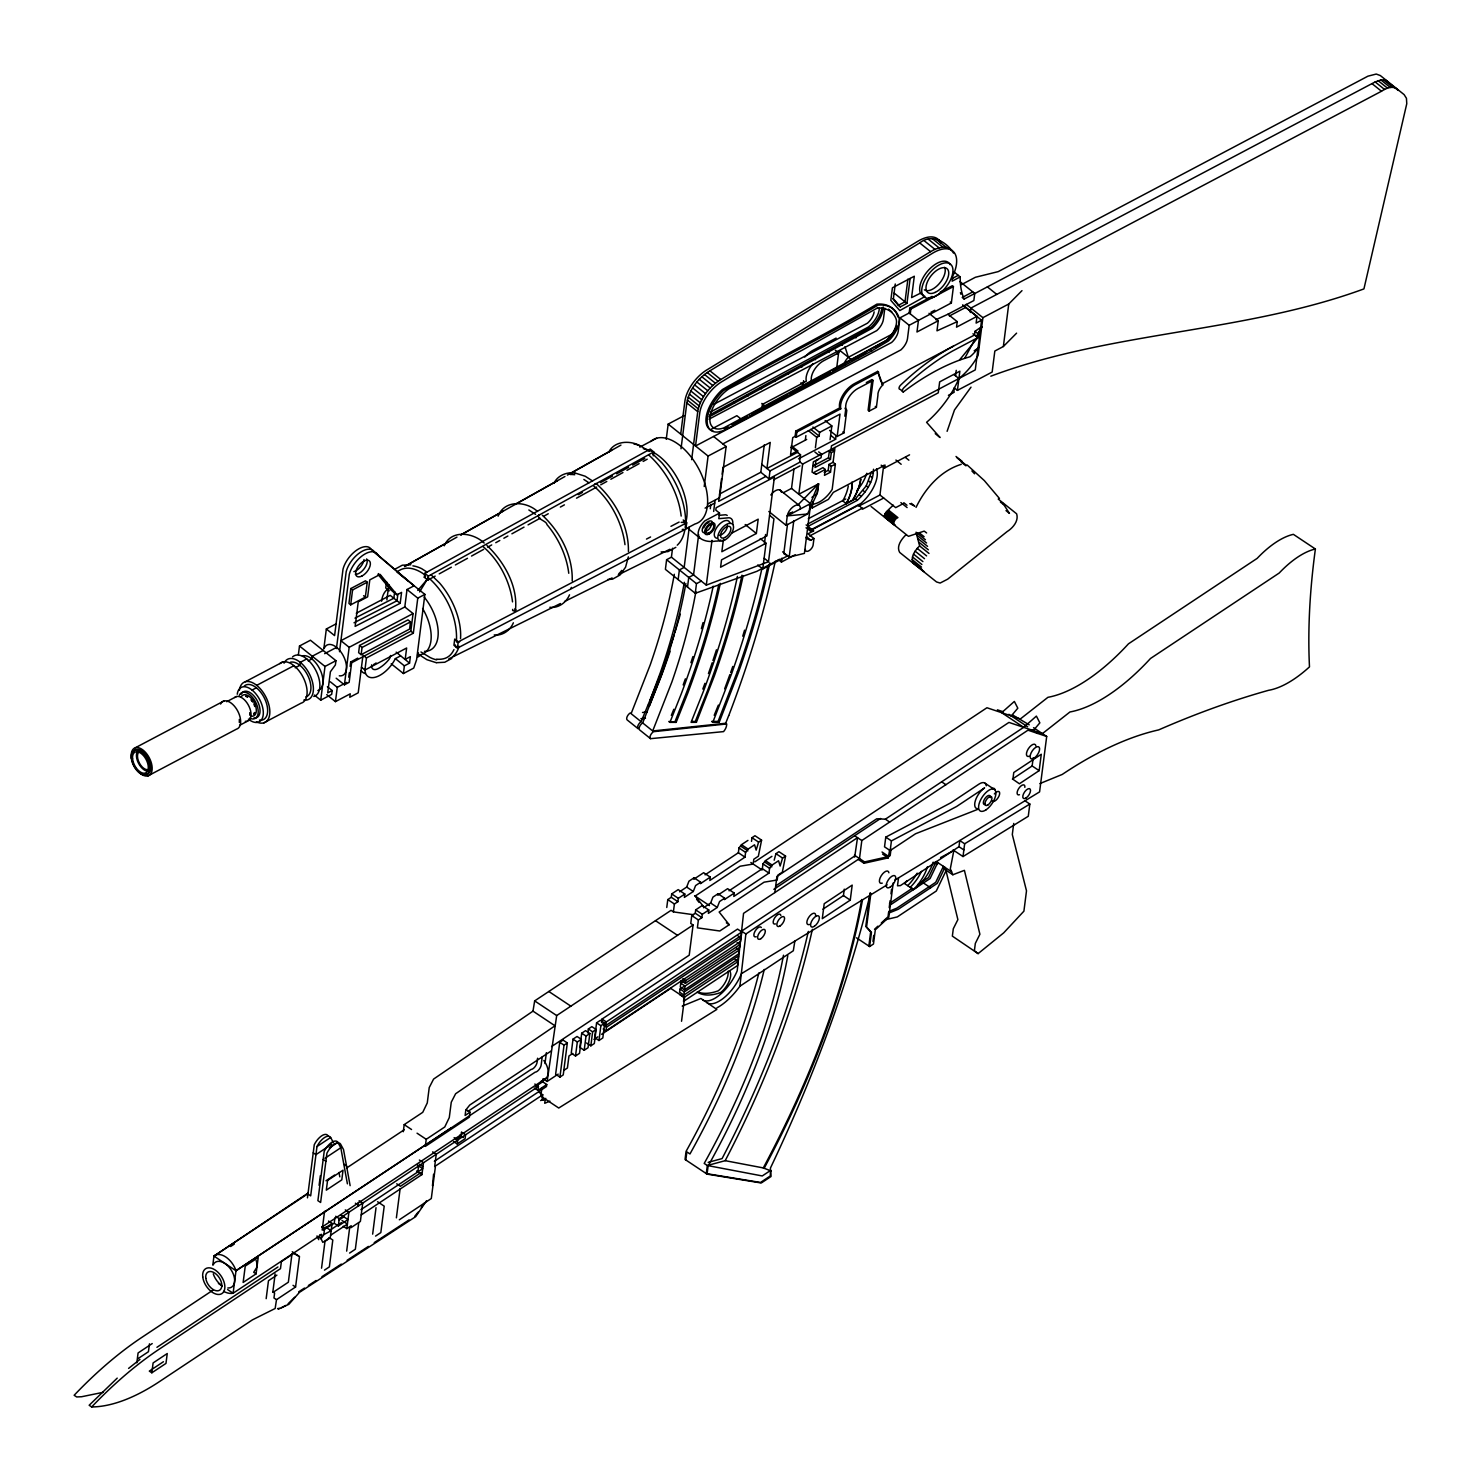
<?xml version="1.0" encoding="UTF-8"?>
<svg xmlns="http://www.w3.org/2000/svg" width="1481" height="1481" viewBox="0 0 1481 1481"><rect width="100%" height="100%" fill="white"/><g stroke="black" fill="none" stroke-linecap="round" stroke-linejoin="round"><path stroke-width="1.5" d="M512.741 609.376C511.741 610.801 514.481 611.357 515.388 610.69C518.313 586.698 504.206 561.669 486.897 545.471M572.203 580.959C572.999 556.153 560.281 531.846 542.361 515.295M628.425 551.469C628.87 525.588 615.133 500.504 596.177 483.546M807.978 526.384L857.277 500.356C865.941 492.358 873.623 481.473 873.494 469.236M870.384 893.358A885.064 403.535 -56.4 0 1 770.416 1168.083L771.064 1176.488L761.271 1182.986L707.066 1174.118L685.037 1159.456L686.073 1151.366A422.492 192.623 -56.4 0 0 758.883 972.924M649.215 455.426C666.191 470.921 678.65 493.673 681.186 516.073M894.709 880.214L1039.588 791.891L1046.697 736.464L1027.981 730.189L861.812 840.542L859.498 858.554L745.869 933.993L739.889 986.235A45.337 20.66 -56.4 0 1 716.878 1007.876M893.117 522.719L886.86 517.702C879.381 516.351 891.803 507.076 893.154 505.114M298.403 654.509L299.495 646.012L310.436 640.236L335.946 660.674L335.391 664.95L330.393 671.763L327.708 692.886L332.151 690.535L327.375 686.703M323.821 648.863L326.338 628.999L336.317 623.742M314.342 695.052L320.729 700.161L325.005 666.45L335.946 660.674M336.446 648.567L346.184 571.722A20.105 10.367 -51.3 0 1 360.05 552.543A20.105 10.367 -51.3 0 1 374.656 552.339L414.106 585.773L407.016 589.512L404.813 606.951L340.908 640.681L349.164 647.308L344.425 684.833L336.168 678.205M332.151 690.535L331.67 694.385L320.729 700.161M339.519 651.733L349.331 574.239A20.105 10.367 -51.3 0 1 363.215 555.079A20.105 10.367 -51.3 0 1 377.803 554.875M326.727 694.645L335.447 701.642L337.261 687.351L346.628 682.408M350.83 588.549L348.942 603.452L350.682 604.859L365.344 597.102L367.232 582.2L365.492 580.811L350.83 588.549L352.571 589.956L350.682 604.859M348.757 677.224L349.294 672.874M350.127 666.376L350.682 662.026L357.717 658.119M404.813 606.951L413.069 613.56L410.829 631.184L351.626 662.785L349.146 682.334L344.425 684.833M359.531 645.475L358.624 652.677L361.123 654.676L409.589 629.092L410.496 621.89L407.978 619.891L359.531 645.475L362.049 647.475L361.123 654.676M361.457 667.283L364.918 670.041L366.455 657.953L413.329 633.202L417.772 598.139L424.88 594.399L397.019 572.073C405.794 564.668 417.013 568.815 425.362 575.257M386.874 599.916L388.818 584.588M394.686 591.697L393.853 598.231L354.977 618.151M397.852 594.233L397.019 600.768L354.033 622.779M397.001 594.807L380.136 574.424L369.787 579.886L367.64 596.862L358.254 601.804L355.144 626.37L400.185 603.304L401.573 592.4L397.001 594.807L390.669 589.734L378.025 574.461M391.206 663.784L403.406 673.54L404.369 665.858L409.552 663.118L410.367 656.657L405.202 659.378L406.627 648.012L364.918 670.041M424.88 594.399L416.587 659.748L413.736 668.079L403.406 673.54M666.246 439.32L668.172 424.084L684.222 415.606M680.705 434.118L684.87 401.351A28.509 14.699 -51.3 0 1 707.955 369.25L917.739 241.347A33.822 17.439 -51.3 0 1 940.657 242.791M672.559 548.211L671.411 557.171L666.617 559.707L665.395 569.352L695.255 593.289L756.921 571.314L780.006 559.133M681.019 448.762L686.832 402.925C689.202 389.522 698.403 377.766 709.917 370.805L919.701 242.921C931.605 233.295 946.489 241.625 953.523 253.103M691.646 459.665L697.736 411.662C700.106 398.259 709.306 386.504 720.821 379.543L930.605 251.659C936.714 247.975 945.933 244.569 951.839 250.437M678.15 579.571L679.372 569.926L684.166 567.39L689.276 527.088M687.517 587.087L688.739 577.442L693.552 574.906L698.662 534.604M704.216 486.527L708.085 456.055L726.134 446.522L713.583 436.469M695.255 593.289L696.477 583.644L701.291 581.107M710.288 508.761L710.806 504.54M713.657 511.463L715.045 500.467M769.602 515.351L773.934 518.831L768.509 561.706L706.307 585.125L711.991 540.343M721.562 478.696L718.692 501.337L765.936 476.382M722.136 474.161L722.987 467.367L770.231 442.43L766.936 468.477L797.481 452.353L797.685 450.853L791.354 445.781M726.134 446.522L719.636 497.69L707.603 504.058M760.253 538.584L766.029 543.212L720.599 567.204L721.525 559.874L766.954 535.881L774.415 476.975L716.119 507.761L715.804 510.112L719.525 513.092L718.803 518.683L729.115 517.758A13.866 7.146 -51.3 0 1 732.706 524.422M723.413 539.454L721.858 551.71L756.365 533.475L758.179 519.183L731.781 533.123M761.752 409.626L762.419 404.369L806.293 381.191A17.939 9.256 -51.3 0 1 812.976 363.586M719.47 494.099L760.808 472.272L764.289 444.837M760.808 472.272L768.991 478.826L769.99 470.921L800.536 454.797L791.002 447.151M764.455 543.527L765.584 534.511M757.735 564.983L762.752 569L766.029 543.212M797.685 450.853L790.576 454.593L792.742 437.617L795.112 436.358L795.778 431.101L839.653 407.923A17.939 9.256 -51.3 0 1 854.463 383.616L877.678 371.379L882.806 384.893A10.108 5.221 -51.3 0 0 877.918 395.334L876.4 407.312L869.18 411.107L868.088 410.237L871.976 379.58L873.068 380.45L869.18 411.107M795.112 436.358L796.204 437.247L796.871 431.971L840.764 408.793A17.939 9.256 -51.3 0 1 855.574 384.505L878.77 372.249M803.017 385.171L803.591 380.654M778.34 559.577L781.431 562.058L781.931 558.115M768.843 511.5L786.096 525.329L787.281 515.869A8.849 4.554 -51.3 0 1 794.649 505.799A8.849 4.554 -51.3 0 1 800.351 508.983M783.393 492.71L791.52 488.415L793.964 469.033M787.503 524.311L783.782 553.635L787.651 555.856L762.752 569M800.536 454.797L799.592 462.331L768.991 478.826M964.112 306.197L981.57 320.229L975.276 369.898L831.47 445.837L830.86 450.594L834.84 448.502L833.081 462.294L835.377 464.127L832.174 489.433A20.604 10.626 -51.3 0 1 815.235 503.688L810.533 505.132L804.405 553.376L789.188 557.078L793.797 520.627M805.368 439.783L805.886 435.581M818.678 451.872L821.511 454.13L802.646 464.108L798.814 494.265L818.734 483.75L817.234 493.377L807.497 514.018L786.096 525.329M815.402 447.817L816.716 437.339L819.123 436.08L819.585 432.415L831.841 425.936L825.139 420.585M809.348 505.687L812.18 507.964L812.939 501.855M821.511 454.13L821.066 457.74L813.365 461.813L812.051 472.124L816.105 474.309L825.232 469.477L822.955 467.644L813.81 472.476L816.105 474.309M798.185 504.688L818.419 483.917L817.234 493.377L811.94 497.338M806.127 524.903L813.587 530.883L808.052 533.808L813.939 538.529L813.199 544.397A5.276 2.721 -51.3 0 1 809.237 550.599A5.276 2.721 -51.3 0 1 805.331 549.432M836.672 368.177L838.616 352.848L835.34 350.219M825.232 469.477L824.491 475.345L830.508 472.161L831.248 466.311L835.377 464.127M830.082 439.69L831.841 425.936M813.088 465.923L828.49 457.796L829.341 451.076L832.563 449.372L834.525 450.946L831.304 452.649L830.452 459.369L815.05 467.496L815.901 460.776L818.308 459.517M824.214 472.439L828.212 470.329L828.971 464.46L833.081 462.294M798.481 458.851L835.617 439.265L836.08 435.581M829.601 430.397L837.172 436.469L840.005 414.125L796.204 437.247M844.836 416.198L845.707 409.422A14.736 7.59 -51.3 0 1 845.003 408.164M837.172 436.469L843.929 432.896L846.799 410.293A14.736 7.59 -51.3 0 1 847.743 399.241A14.736 7.59 -51.3 0 1 858.036 388.392L873.068 380.45M883.694 498.023L862.534 509.186L858.924 504.947L858.758 506.169L879.936 495.006L883.694 465.33M884.823 308.196L883.417 319.304A12.015 6.183 -51.3 0 1 876.789 330.596L708.992 419.197M895.265 283.982L893.376 298.662L900.281 306.882L906.964 303.364L910.13 278.447M932.086 296.404L909.778 308.178L909.167 312.991L899.93 317.86L898.245 331.189A12.015 6.183 -51.3 0 1 891.618 342.463L695.533 446.003L699.698 413.236A28.509 14.699 -51.3 0 1 722.784 381.117L932.567 253.232A33.822 17.439 -51.3 0 1 952.801 276.04L952.153 281.168L960.206 276.91A111.334 57.389 -51.3 0 0 964.168 299.051L974.757 293.479L959.929 281.594M907.89 279.131L905.002 301.791L898.319 305.308L892.802 298.736M881.176 465.164L884.675 467.959L885.046 465.071L833.34 492.377L828.379 499.393L812.18 507.964M910.26 313.861L910.871 309.048L953.431 286.574L952.339 285.703L940.176 292.127M953.431 286.574L951.357 302.957L909.186 325.283L907.501 338.612A12.015 6.183 -51.3 0 1 900.874 349.905L722.858 443.893M928.994 313.306L938.251 320.748L936.973 330.837L957.226 321.655L947.97 314.231L935.807 319.729M957.226 321.655L956.541 327.153L976.979 316.36L962.631 304.864M955.541 375.841L956.245 370.343M954.227 387.818L957.411 390.392L959.855 371.213L939.657 381.876L938.251 392.872L820.344 455.13M970.351 312.491L970.907 308.067L1381.495 91.248C1386.142 88.027 1394.195 84.787 1398.323 90.434L1385.698 80.289L1380.903 79.937L1375.164 81.936L973.461 294.238M974.757 293.479L973.85 300.55L947.97 314.231M953.486 346.11L949.043 348.535A160.596 82.788 -51.3 0 0 900.633 385.116A3.11 1.611 -51.3 0 0 899.06 387.911A3.11 1.611 -51.3 0 0 900.096 389.318L903.373 391.928A184.736 95.228 -51.3 0 1 959.299 360.235L977.793 337.668L981.755 326.653L974.998 331.337L974.535 334.984L881.713 384.005L882.806 384.893M976.979 316.36L976.127 323.08L981.57 320.192M903.373 391.928A3.11 1.611 -51.3 0 1 902.336 390.521A3.11 1.611 -51.3 0 1 903.891 387.744A160.596 82.788 -51.3 0 1 952.32 351.145L977.793 337.668L980.533 328.412M1021.983 290.646L1008.746 304.012L982.903 317.675L978.108 355.403A39.987 20.604 -51.3 0 1 958.91 378.544A66.256 34.156 -51.3 0 1 926.588 422.307L940.046 437.524L935.251 433.674M957.411 390.392L992.159 372.046L994.825 351.034L1003.359 346.517L1008.746 304.012M136.826 1362.816L138.085 1352.949L152.228 1343.563M149.451 1343.841L148.433 1351.727L137.826 1358.78M151.84 1372.794L153.098 1362.946L167.242 1353.541L165.983 1363.409L151.84 1372.794L149.303 1371.11L163.447 1361.724M212.82 1265.089L213.967 1256.092L308.326 1192.908M542.194 1056.934L541.176 1064.969A5.461 2.481 -56.4 0 1 538.88 1069.726A5.461 2.481 -56.4 0 1 535.252 1072.114L235.997 1270.754L233.109 1293.228A22.326 13.459 56.4 0 1 223.575 1291.358M256.083 1273.864L258.194 1257.499L245.254 1266.088L243.143 1282.453L256.083 1273.864L253.714 1272.29L256.954 1267.107A14.866 8.96 56.4 0 0 256.194 1260.553M266.173 1298.67L268.468 1280.732L276.891 1275.122M275.151 1273.956L272.856 1291.895L274.596 1293.061L273.966 1297.967L276.503 1299.67L275.151 1308.501L252.381 1319.886L159.541 1381.551A211.302 96.339 -56.4 0 1 91.674 1406.95L89.156 1405.265L117.221 1378.126M291.979 1253.926L288.351 1282.213L273.096 1292.321M276.503 1299.67L295.571 1287.008L299.477 1256.554L293.701 1253.426L281.39 1261.59L280.483 1268.662L159.467 1349.006A270.782 123.46 -56.4 0 0 91.674 1406.95M307.456 1197.851L314.268 1144.72A11.996 5.461 -56.4 0 1 327.912 1135.668M386.541 581.755L385.745 587.994L389.262 590.845M333.577 1142.943L330.633 1137.482A11.996 5.461 -56.4 0 0 316.99 1146.535L310.677 1195.87L307.955 1194.056M319.1 1185.337L320.34 1175.673M319.859 1234.691A22.326 13.459 56.4 0 0 321.599 1234.488L321.044 1238.727L322.821 1242.392L330.3 1237.431L332.096 1223.436L328.504 1221.047M324.561 1211.31L322.173 1230.026L332.096 1223.436M318.73 1239.671L316.953 1236.006L321.044 1238.727L323.821 1234.58L324.617 1228.397L321.895 1226.583M321.544 1268.18L324.987 1241.356L329.874 1238.097M334.928 1217.771L334.243 1223.232L323.395 1229.933M334.743 1223.584L338.334 1225.972L339.26 1218.659L538.418 1086.425L534.826 1084.036M435.192 576.109L427.824 580.126L424.306 577.275L424.825 573.295L650.233 449.058L653.732 451.909L653.232 455.87M418.494 652.954L417.994 656.916L419.29 656.231M427.824 580.126L428.324 576.146L653.732 451.909M343.222 1226.249L346.813 1228.638L348.905 1212.254L345.314 1209.884M346.665 1251.13L349.757 1226.916M357.865 1206.274L358.383 1202.331M358.735 1222.825L355.347 1249.242L349.59 1253.074M372.657 1234.136L376.026 1207.7M458.221 641.884L454.723 639.052L453.926 645.272L457.425 648.123L458.221 641.884L686.703 522.812L683.204 519.961M403.295 1131.725L404.202 1124.634L422.751 1112.324L427.269 1102.938L429.231 1087.554L433.581 1079.094L532.993 1011.134L534.66 1000.897L671.06 910.334L673.392 911.889L693.571 914.721M396.39 1217.845L400.148 1188.54M417.864 1171.86L418.623 1165.954M532.993 1011.134L555.005 1025.796L455.611 1093.756L451.261 1102.216L449.28 1117.6L444.763 1126.985L426.232 1139.296L425.325 1146.387L469.384 1117.137L470.032 1112.194L466.348 1109.75M361.216 1214.92L421.955 1174.581L423.473 1162.752L419.382 1160.03M435.358 1166.972L431.304 1198.536L399.315 1219.789M453.612 1141.573L457.203 1143.961L457.703 1140.018L454.13 1137.63M461.48 1132.076L460.98 1136.02L456.259 1139.148M537.584 1058.23L537.085 1062.229A5.461 2.481 -56.4 0 1 534.789 1067.005A5.461 2.481 -56.4 0 1 531.161 1069.393L468.07 1111.287M534.326 1087.98L537.918 1090.368L538.418 1086.425M541.861 1087.906L540.824 1096.088L558.744 1108.029L716.841 1009.413L700.883 998.472L682.204 1006.117M544.989 1063.543L546.378 1052.695M539.14 1092.386L542.731 1094.774L542.027 1100.29L545.175 1099.735L544.712 1103.289L549.895 1101.123M541.361 1080.926L546.748 1084.518L546.489 1086.517L434.359 1161.289M535.585 1086.48L542.657 1081.796L543.046 1078.742L547.137 1081.463L556.689 1015.559L693.089 924.996L690.757 923.441L691.757 915.554L695.255 913.222L695.681 909.871L702.161 905.576L708.788 910L708.362 913.351L717.267 907.427L719.562 901.54L724.635 898.171L718.007 893.765L712.935 897.134L710.639 903.021L703.512 907.742M559.725 1042.291L555.634 1074.243L559.929 1077.094L563.243 1074.891L567.334 1042.939L563.058 1040.088L559.725 1042.291L564.02 1045.142L559.929 1077.094M573.017 1039.144L571.24 1053.158L575.517 1056.009L579.534 1053.324L581.33 1039.329L577.053 1036.478L573.017 1039.144L577.312 1041.995L575.517 1056.009M581.718 1033.201L579.904 1047.419L584.199 1050.27L588.031 1047.715L589.864 1033.516L585.569 1030.646L581.718 1033.201L586.013 1036.071L584.199 1050.27M587.827 1032.979L588.346 1028.98L591.845 1026.648L596.121 1029.499L594.325 1043.513L590.845 1045.827L586.55 1042.976M590.845 1045.827L592.622 1031.831L596.121 1029.499M596.584 1022.853L594.696 1037.644L598.972 1040.495L602.823 1037.94L604.711 1023.149L600.434 1020.298L596.584 1022.853L600.879 1025.704L598.972 1040.495M601.564 1022.63L602.027 1019.076L737.538 929.087L741.833 931.956L741.37 935.492L605.859 1025.481L603.008 1023.575M605.859 1025.481L606.321 1021.927L741.833 931.956M603.174 1029.017L606.025 1030.906L606.507 1027.166L740.981 937.88L738.112 935.973M686.703 522.812L685.907 529.032L457.425 648.123M666.765 907.483L667.783 899.596L671.282 897.282L671.708 893.913L678.187 889.618L684.814 894.043L684.37 897.393L693.293 891.469L695.589 885.582L700.661 882.213L694.034 877.807L688.961 881.176L686.666 887.063L679.538 891.803M673.392 911.889L674.41 904.002L677.909 901.688L678.335 898.338L684.814 894.043M694.034 877.807L693.849 879.214L703.642 872.716L710.269 877.122L709.843 880.473L744.999 857.147L745.609 852.371L748.109 849.094L754.57 844.799L756.162 850.113L758.605 842.115L761.586 840.134L754.958 835.728L751.978 837.709L751.515 841.356M683.759 986.568L680.02 989.049L679.612 992.214L683.907 995.065L738.112 959.077L738.519 955.911L684.315 991.9L683.907 995.065M684.5 980.718L680.76 983.199L680.297 986.938L684.574 989.789L738.778 953.801L739.26 950.062L736.409 948.155M684.574 989.789L685.055 986.05L739.26 950.062M681.112 980.459L685.407 983.31L685.759 980.552L739.963 944.563L737.112 942.657M738.056 961.576L684.037 997.453L683.519 1001.397L737.557 965.519L738.056 961.576L735.205 959.669M693.089 924.996L689.22 955.171L551.598 1046.549M681.538 1021.261L684.574 997.602L670.726 988.382L601.601 1034.293M700.661 882.213L700.476 883.639L710.269 877.122M708.788 910L702.309 914.295L701.883 917.646L698.384 919.96L697.384 927.846L719.785 930.994L729.226 924.718L719.155 912.018L764.085 882.176L777.173 880.01L777.784 875.178L782.338 872.161L785.559 856.092L778.932 851.686L775.951 853.667L774.174 860.202M718.007 893.765L717.822 895.172L727.615 888.674L734.243 893.08L733.817 896.431L768.972 873.105L769.583 868.329L772.082 865.052L778.543 860.757L780.135 866.052L782.579 858.073L785.559 856.092M685.814 1159.975L686.851 1151.885L689.961 1153.958A422.492 192.623 -56.4 0 0 764.27 969.426M724.635 898.171L724.45 899.578L734.243 893.08M705.067 874.845L738.371 852.741L738.982 847.965L741.481 844.688L747.942 840.393M707.066 1174.118L708.103 1166.028A422.492 192.623 -56.4 0 0 787.799 955.597M739.963 944.563L739.611 947.322L685.407 983.31M740.981 937.88L740.5 941.62L606.025 1030.906M761.586 840.134L758.365 856.222L753.81 859.239L753.2 864.052L740.111 866.218L695.163 896.061L703.993 907.168M729.041 890.803L762.345 868.681L762.956 863.923L765.455 860.646L771.916 856.333M774.859 892.562L776.914 876.474L1008.95 722.413L1042.402 733.613L1069.948 711.972A151.654 69.144 -56.4 0 0 1150.496 658.49L1279.195 573.036A73.087 33.322 -56.4 0 1 1315.387 549.007L1293.376 534.345A73.087 33.322 -56.4 0 0 1257.165 558.374L1128.466 643.828A151.654 69.144 -56.4 0 1 1047.937 697.31L1020.372 718.951L986.938 707.751L754.884 861.831M822.918 909.204L843.448 895.579L844.263 889.155M854.685 857.055L857.518 837.672L743.555 913.351L737.205 970.758A31.008 14.144 -56.4 0 1 702.994 1000.193M850.261 900.115L852.186 885.12L824.214 903.706L822.288 918.683L850.261 900.115L843.448 895.579M870.087 892.895L865.793 926.495L870.68 931.845L868.847 946.044M870.865 893.413L866.57 927.013L871.457 932.364L869.625 946.563L856.462 937.806M986.29 785.819A12.885 5.868 -56.4 0 0 978.922 784.152L950.95 802.739L885.768 837.135L884.527 846.836L890.174 850.594L915.536 833.766L977.997 809.255M872.957 941.472L873.734 935.381M858.351 859.498L864.034 863.275L888.248 857.869L889.6 850.205L890.988 849.279L890.192 855.592L888.785 856.518L864.571 861.923L854.426 855.185M890.174 850.594L891.432 840.893L956.596 806.497L984.587 787.911A12.885 5.868 -56.4 0 0 975.387 800.573A12.885 5.868 -56.4 0 0 977.978 808.793M888.619 912.185L888.026 916.758L881.269 923.033M889.211 907.612L890.081 900.744M890.97 893.876L891.543 889.303M893.21 882.954L888.804 917.276L875.308 929.809L873.475 944.008L869.625 946.563M898.504 877.9L897.505 885.805L900.411 885.601L958.985 846.706L959.781 840.542L964.649 843.781L963.02 856.555L953.079 849.946M1013.726 823.417L1012.301 834.543L1026.5 890.84L1023.908 911.167L1003.729 932.826L978.108 953.616L952.357 936.122L953.301 928.754L957.874 919.608L946.118 871.124M1012.393 779.08L1032.146 765.973L1033.201 757.772M1024.963 800.795L1029.832 804.053L1028.277 816.272L963.02 856.555M1039.162 770.638L1041.273 754.273L1013.763 772.527L1012.893 779.265L1019.409 783.764L1039.162 770.638L1032.146 765.973M924.366 571.87L913.425 563.428C909.834 557.319 915.295 550.154 919.608 545.915L916.054 532.253L925.421 539.769M794.853 941.101L793.316 950.765L739.889 986.235M947.1 431.323L954.486 409.959L971.018 387.152M432.471 1185.781L433.581 1174.229M808.089 523.867L855.407 498.875L866.255 485.861L871.531 471.791L873.383 473.272M498.116 516.166C504.373 499.56 526.329 501.096 537.492 511.426M628.351 556.856L625.556 567.186L620.372 574.554M513.37 622.798C510.297 630.277 502.559 636.034 494.247 634.923M569.519 594.825C566.353 602.508 558.393 608.432 549.858 607.284M724.672 688.832L729.874 674.596M737.371 671.634L718.1 721.414L711.713 721.432L712.805 722.302L719.192 722.284L738.445 672.504A749.33 386.282 -51.3 0 0 769.805 562.799M649.881 700.735L660.267 672.837A537.473 277.058 -51.3 0 0 684.333 582.292M685.87 583.514A537.473 277.058 -51.3 0 1 661.822 674.059L642.68 722.932L652.695 730.966L725.69 723.265L728.689 715.638M864.034 863.275L864.571 861.923M807.497 514.018L787.281 515.869L810.477 503.614L818.419 483.917M671.337 715.397L673.818 709.288M720.303 583.347A653.528 336.89 -51.3 0 1 687.721 693.293L676.151 722.358L668.838 721.488L669.93 722.358L681.241 693.904A641.31 330.596 -51.3 0 0 713.194 586.217M675.058 721.488L686.592 692.423A653.528 336.89 -51.3 0 0 718.803 584.44M691.757 721.451L695.311 721.451L707.622 690.442A697.551 359.587 -51.3 0 0 741.981 575.183M737.427 576.424A685.962 353.607 -51.3 0 1 703.216 691.831L691.072 722.339L696.385 722.321L714.379 675.854A699.606 360.642 -51.3 0 0 743.092 576.053M714.212 715.304L718.359 705.123M712.805 722.302L731.707 673.448A735.409 379.099 -51.3 0 0 761.9 568.537M630.24 712.972A4.758 2.462 -51.3 0 0 627.148 716.674A4.758 2.462 -51.3 0 0 627.222 719.97L638.126 728.708A4.758 2.462 -51.3 0 1 638.052 725.412A4.758 2.462 -51.3 0 1 641.143 721.71L659.656 676.613A641.31 330.596 -51.3 0 0 674.336 634.183M652.695 730.966L671.837 682.093A537.473 277.058 -51.3 0 0 695.903 591.567M951.58 871.791L936.177 861.553L928.494 877.53L918.053 884.472M937.732 862.59L930.068 878.566L891.062 904.447M916.036 507.409C925.199 488.452 940.583 470.736 961.225 464.349M959.299 360.235L964.668 358.365L974.276 340.537M976.423 336.576L981.755 326.653L978.275 333.947L974.998 331.337M426.491 1200.813L415.68 1216.66L299.458 1292.358L288.851 1304.317L278.354 1309.13M419.586 591.919L427.972 578.164M421.252 1207.811L424.047 1203.35M538.899 514.722C535.789 519.016 546.896 520.942 546.952 524.589C558.559 538.251 566.742 556.19 568.76 573.277M444.263 545.786C451.242 529.161 473.291 532.642 484.176 543.027M553.875 483.417C557.43 475.623 566.427 471.865 574.665 472.994M453.945 649.622C450.52 656.935 444.948 659.952 436.432 659.193M608.858 451.964C614.522 440.727 629.943 440.301 639.922 445.633M455.333 644.957L455.778 646.79L458.388 646.457M414.902 1216.123L418.179 1212.106M459.647 641.643C458.888 642.569 457.277 642.569 456.407 641.791C457.907 618.577 446.799 594.251 429.194 578.312M684.574 522.46L681.186 522.349M1011.282 715.897L1017.817 708.196L1014.355 701.439L1001.674 712.676L1023.686 727.338L1036.385 716.101L1039.847 722.858L1033.312 730.559M417.753 590.438L428.157 578.312M294.7 1297.226L288.073 1303.798M787.281 515.869L790.41 512.667M905.872 534.9C901.559 539.158 896.098 546.304 899.689 552.432L936.547 581.959L940.139 583.051L947.673 579.164L1007.136 531.568C1012.856 528.032 1018.965 520.905 1016.632 513.814L998.213 499.06M1003.359 346.517L1016.595 333.151M874.512 929.29L877.9 926.162M594.64 484.194L595.658 483.546M128.588 1368.407L139.954 1359.41M789.04 514.555L792.576 511.908M570.833 588.512L571.407 587.383M316.99 1146.535L330.633 1137.482M331.818 1144.128L315.953 1154.643L313.231 1152.829M329.319 1147.942L337.853 1142.295L340.797 1147.756L347.406 1183.837M324.931 1158.29L340.797 1147.756M325.987 1180.764L334.576 1175.062M451.261 1127.819L235.997 1270.754A17.198 10.367 56.4 0 0 213.967 1256.092L308.215 1193.519M346.573 1168.028L404.257 1129.744M230.61 1246.521L234.313 1244.077M775.711 885.879L876.733 818.808L885.379 819.178L889.655 822.029M773.86 889.341L880.603 818.475M885.379 819.178L1023.686 727.338M551.025 1051.066L469.718 1105.067L465.83 1109.935L465.127 1115.452L470.032 1112.194M564.02 1045.142L567.334 1042.939M855.203 855.703L741.592 931.142L745.869 933.993M600.879 1025.704L604.711 1023.149M586.013 1036.071L589.864 1033.516M577.312 1041.995L581.33 1039.329M212.986 1290.136L141.935 1337.324A270.782 123.46 -56.4 0 0 74.143 1395.269L76.679 1396.953L81.64 1396.731L103.004 1392.344M572.795 1053.417L568.963 1055.972L567.408 1068.005L563.724 1070.448M593.918 1039.384L597.769 1036.848M321.803 1227.194L545.934 1078.372M547.137 1081.463L558.189 1074.114M339.056 1220.029L343.888 1216.845M457.203 1143.961L465.071 1138.741L465.571 1134.798L461.998 1132.41M537.918 1090.368L546.748 1084.518M321.599 1234.488L233.109 1293.228L227.611 1289.562M330.226 1230.063L341.426 1222.621M360.92 1209.681L422.714 1168.676L417.327 1165.084M338.334 1225.972L347.979 1219.566L340.797 1214.79M156.93 1347.321L277.947 1266.977M421.141 1172.526L400.425 1186.281L396.704 1183.8M330.578 1235.265L347.387 1224.102L342.018 1220.511M542.731 1094.774L434.674 1166.528L436.229 1154.273L432.656 1151.885M346.813 1228.638L351.182 1225.731L350.923 1227.712L360.383 1221.436L362.715 1203.09L359.142 1200.702M324.469 1270.124L329.374 1266.866L332.799 1240.041L329.078 1237.561M375.563 1236.08L380.821 1232.599L384.208 1206.163L377.562 1201.739M889.507 903.41L912.333 888.248M298.681 1291.839L304.494 1288.063M308.363 1285.527L316.119 1280.491M321.932 1276.696L341.296 1264.089M347.109 1260.294L368.417 1246.41M374.23 1242.633L409.089 1219.918M887.119 884.842L741.5 973.628A31.008 14.144 -56.4 0 1 707.289 1003.044M964.649 843.781L1029.832 804.053M285.814 1305.427L281.464 1307.742M404.517 566.501L448.743 541.676M460.813 534.9L503.04 511.204M515.11 504.429L557.337 480.733M567.39 475.105L611.616 450.28M404.961 566.279L456.963 537.103M460.961 534.863L564.946 476.512M568.945 474.253L620.946 445.096M852.741 500.078L852.63 499.986A39.857 20.549 -51.3 0 0 860.757 478.992A39.857 20.549 -51.3 0 1 852.741 500.078L846.169 503.614A35.451 18.272 -51.3 0 0 851.927 482.288M395.205 569.056L402.277 565.205L410.811 564.761M451.853 658.397L444.781 662.248L436.599 662.692M619.836 575.091L612.523 579.164L607.71 579.515M675.836 547.322L667.95 551.617L661.081 551.969M439.228 573.869L451.335 567.204M455.37 564.964L467.496 558.3M471.532 556.06L483.639 549.377M487.675 547.155L491.711 544.934M495.765 542.712L499.8 540.472M503.836 538.251L507.872 536.029M511.908 533.808L524.015 527.125M528.051 524.885L540.176 518.22M544.212 515.98L548.248 513.759M560.355 507.076L564.409 504.854M576.516 498.171L596.695 487.045M600.749 484.805L606.803 481.473M610.838 479.252L622.946 472.569M626.981 470.347L639.107 463.664M643.143 461.443L647.178 459.203M578.275 494.71L582.311 492.507M600.453 482.621L612.542 476.049M616.577 473.846L628.666 467.256M632.702 465.071L644.79 458.481M709.917 414.847L871.198 327.171A21.16 10.904 -51.3 0 0 881.861 308.159M709.14 416.864L872.402 328.134A21.16 10.904 -51.3 0 0 883.194 306.974M832.229 370.565L887.23 340.019A21.141 10.904 -51.3 0 0 896.727 325.727M871.994 350.701L723.172 430.767L718.304 431.989A29.953 15.439 -51.3 0 1 707.326 418.438A29.953 15.439 -51.3 0 1 723.561 390.54C774.415 361.253 827.583 335.298 878.122 305.086L880.936 304.993A62.258 32.082 -51.3 0 1 898.541 316.249L899.023 317.897A21.16 10.904 -51.3 0 1 888.433 340.982L871.994 350.701L870.809 349.738M751.274 414.106L787.892 394.446M830.304 371.601L789.817 393.409L791.021 394.372M710.51 412.014L868.588 326.912A17.55 9.053 -51.3 0 0 879.307 307.807M723.95 428.75L727.93 426.621M731.892 424.492L747.405 416.18M940.583 857.573L953.857 850.464L950.302 868.847L952.857 874.753L964.409 870.347L979.904 934.252L975.331 943.416L974.387 950.783L978.108 953.616M352.571 589.956L367.232 582.2M836.136 338.094L812.939 350.349A17.939 9.256 -51.3 0 0 804.812 357.032M714.046 404.202L867.514 323.154A12.015 6.183 -51.3 0 0 874.142 311.88M952.209 278.539L958.244 275.355M639.811 447.114L656.638 438.228M961.465 284.63L975.387 277.28L998.231 271.615L1367.963 76.16L1376.256 74.05L1380.348 75.568L1404.118 94.617L1406.45 98.301L1406.765 103.726L1363.927 288.906C1243.355 333.132 1111.268 331.041 990.808 376.193M838.616 352.848L823.584 360.79A14.736 7.59 -51.3 0 0 811.644 381.432M356.292 613.227L390.225 595.362L400.185 603.304M930.92 312.287L934.789 310.251M711.287 429.212L736.872 415.698L742 419.789M843.615 365.326A10.108 5.221 -51.3 0 1 848.354 357.273L894.209 333.058M972.795 291.905L962.206 297.477L964.168 299.051M853.722 358.92L865.682 352.608M875.66 347.35L879.64 345.24M860.146 356.125L864.126 354.015M245.365 681.741L282.649 662.044M938.251 320.748L916.98 331.985L918.442 320.414L909.167 312.991M949.395 315.99L965.742 307.363M135.419 747.72L223.909 700.994M256.713 685.351L293.979 665.672M306.752 658.915L300.254 662.359L299.884 665.284L295.182 667.783M323.191 650.455L312.25 656.231L311.899 658.952L308.215 660.896M226.649 701.716L236.405 696.57M237.256 694.219A19.401 10.7 62.2 0 1 252.066 690.072L256.398 687.795M324.635 653.676L336.594 647.364M349.164 647.308L413.069 613.56M362.049 647.475L410.496 621.89M866.329 382.561L871.976 379.58M239.607 725.338L247.401 721.21M148.007 775.877A15.495 8.553 62.2 0 0 145.823 752.737A15.495 8.553 62.2 0 0 131.328 756.791A15.495 8.553 62.2 0 0 148.007 775.877L236.479 729.152A15.495 8.553 62.2 0 0 236.645 709.177A15.495 8.553 62.2 0 0 220.576 704.049M263.748 722.895L301.013 703.216A22.641 12.496 62.2 0 0 302.753 676.558A22.641 12.496 62.2 0 0 279.798 663.636M791.058 447.706L806.682 439.45M365.011 668.82A22.363 11.533 -51.3 0 0 376.322 676.928A22.363 11.533 -51.3 0 0 395.353 658.619L400.518 655.898M335.447 701.642L350.238 693.83L349.794 697.255L358.217 692.812L362.993 655.176L366.455 657.953M705.086 508.131L714.731 503.04M773.582 479.825L800.018 465.867M685.592 528.939L694.941 523.996A47.207 26.047 62.2 0 0 698.551 468.459A47.207 26.047 62.2 0 0 650.696 441.523M953.894 388.781L954.116 392.298L948.414 395.316M719.525 513.092L704.956 520.775A13.125 6.757 -51.3 0 0 699.643 537.807A57.241 29.509 -51.3 0 0 715.971 541.065A13.866 7.146 -51.3 0 0 720.821 539.991M884.675 467.959L909.556 454.834M808.274 518.757L845.744 498.986M809.866 530.864L858.924 504.947M809.533 536.029L862.683 507.964M805.96 537.751A32.415 16.698 -51.3 0 0 810.81 540.176L813.939 538.529M781.431 562.058L795.186 554.783M903.373 503.559L895.69 507.631L879.936 495.006M323.821 1234.58L331.152 1230.73L325.783 1227.138M646.475 539.084L650.566 536.974M670.949 526.329L679.113 522.071M424.306 577.275L425.621 576.59M448.836 658.86L560.429 603.545M564.557 601.49L612.079 577.923M618.28 574.85L669.949 549.247M540.621 1100.568L545.804 1098.402M1039.847 783.597L1062.247 774.433A394.705 179.96 -56.4 0 1 1158.642 729.911A1387.234 632.498 -56.4 0 1 1268.551 690.313A95.765 43.671 -56.4 0 0 1309.482 666.876A828.268 377.636 -56.4 0 1 1315.387 549.007M889.044 911.315L896.727 908.223L935.714 882.324L943.397 866.348L944.674 869.31L952.857 874.753M888.674 913.129L898.282 909.26L937.269 883.361L944.952 867.385L946.229 870.347L936.288 891.025L897.301 916.924L885.212 919.775M683.981 529.402L682.278 529.439M964.668 358.365L969.981 356.773A35.97 12.255 -64.4 0 0 979.256 346.424L978.034 348.165A31.397 16.18 -51.3 0 1 974.183 350.775M708.177 1162.363L722.08 1158.586A571.666 260.637 -56.4 0 0 808.33 931.401M771.249 1171.027L763.289 1167.917L725.19 1160.678L707.326 1165.51L704.197 1163.437A422.492 192.623 -56.4 0 0 783.486 955.208M277.576 1308.593L279.446 1308.352M642.513 712.472L647.086 711.991M726.579 723.968L653.584 731.67A4.758 2.462 -51.3 0 0 650.474 735.372A4.758 2.462 -51.3 0 0 650.548 738.667L723.58 731.614A8.22 4.239 -51.3 0 0 726.579 723.968L725.69 723.265M640.921 718.655L645.475 718.211M719.229 515.332L725.394 514.777A13.866 7.146 -51.3 0 1 727.227 515.425M669.93 722.358L676.151 722.358M683.444 521.182L684.611 521.941M514.759 608.969L515.98 609.987M909.778 503.651L914.758 506.095L911.333 503.336M575.017 472.994L585.199 476.234L592.622 481.01M436.247 662.692L426.898 659.693L419.808 655.139M583.866 479.455L588.938 482.806M528.847 509.964L535.604 514.388M997.379 709.825L1003.155 711.769M1012.449 714.879L1029.221 724.838M805.997 527.828L811.736 529.402L861.035 503.373A28.38 14.625 -51.3 0 0 876.511 468.811M1385.698 80.289L1388.956 82.917M420.956 651.973L430.064 657.49A51.502 28.417 62.2 0 0 436.728 659.897M649.141 451.409L641.736 446.651A57.926 31.971 62.2 0 0 633.738 443.837M426.898 572.018L421.678 568.667A51.502 28.417 62.2 0 0 412.884 565.853M1033.553 727.708L1046.697 736.464M1008.876 714.305L1027.666 726.801M1031.961 729.67L1037.607 733.41M984.624 782.968L994.177 789.317M941.62 781.838L945.915 784.689M958.985 846.706L963.853 849.946M934.104 862.275L937.38 864.46L936.177 861.553M885.768 837.135L891.432 840.893M882.028 852.019L888.785 856.518M854.593 835.728L861.812 840.542M882.583 854.093L888.248 857.869M921.848 881.935L930.623 887.767M933.03 862.275A26.714 12.181 -56.4 0 1 913.499 889.544L904.336 883.435A27.158 12.385 -56.4 0 0 906.946 880.677M751.978 837.709L758.605 842.115M775.951 853.667L782.579 858.073M741.481 844.688L748.109 849.094M765.455 860.646L772.082 865.052M741.24 846.466L747.868 850.872M765.233 862.405L771.86 866.829M738.982 847.965L745.609 852.371M762.956 863.923L769.583 868.329M738.371 852.741L744.999 857.147M762.345 868.681L768.972 873.105M750.848 862.497L762.141 869.995M686.666 887.063L693.293 891.469M710.639 903.021L717.267 907.427M694.626 895.69L709.492 905.594M726.356 922.811L729.226 924.718M671.708 893.913L678.335 898.338M695.681 909.871L702.309 914.295M671.282 897.282L677.909 901.688M695.255 913.222L701.883 917.646M667.783 899.596L674.41 904.002M691.757 915.554L698.384 919.96M655.491 920.682L677.52 935.326M682.908 978.645L685.759 980.552M680.76 983.199L685.055 986.05M680.02 989.049L684.315 991.9M679.742 994.603L684.037 997.453M602.027 1019.076L606.321 1021.927M603.656 1025.259L606.507 1027.166M548.84 991.492L570.851 1006.154M588.346 1028.98L592.622 1031.831M534.66 1000.897L556.689 1015.559M459.702 1135.168L463.275 1137.556M404.202 1124.634L411.551 1129.522M417.05 1133.187L426.232 1139.296M419.29 1164.251L422.974 1166.695M416.568 1171.008L421.955 1174.581M343.796 1164.177L346.535 1165.991M323.173 1159.456L325.894 1161.271M355.384 1203.201L358.957 1205.59M335.669 1216.271L339.26 1218.659M292.257 1251.741L298.681 1256.036M293.034 1285.323L295.571 1287.008M213.967 1256.092L235.997 1270.754M218.429 1283.453L222.094 1285.897M926.625 532.956L924.218 531.105L908.464 536.344L871.069 506.483M1383.458 79.807L1392.843 87.323M1380.903 79.937L1390.289 87.453M1378.108 80.659L1387.493 88.157M1375.164 81.936L1384.531 89.434M1372.128 83.732L1381.495 91.248M935.603 238.719L947.285 248.105M932.104 238.497L943.008 247.234M928.217 239.144L939.121 247.882M987.383 286.888L996.75 294.404M924.051 240.625L934.955 249.363M919.701 242.921L930.605 251.659M953.579 271.597L960.206 276.91M966.223 304.308L982.903 317.675M950.265 302.068L951.357 302.957M972.961 333.78L977.793 337.668M922.552 294.849L920.479 293.182L911.593 297.607L914.295 276.244L892.414 287.795L890.822 300.384L899.819 310.566L924.977 296.533L920.479 293.182A21.012 10.83 -51.3 0 1 930.235 268.376A21.012 10.83 -51.3 0 1 950.062 264.636M894.117 293.053L906.964 303.364M909.778 308.178L910.871 309.048M898.319 305.308L900.281 306.882M899.93 317.86L909.186 325.283M888.526 309.177L891.784 311.788M954.116 374.693L958.91 378.544M854.778 336.89L855.981 337.853M841.282 344.184L842.485 345.147M857.295 357.032L858.499 357.995M852.167 360.327L840.171 350.719A10.108 5.221 -51.3 0 0 837.413 354.163M827.786 351.478L828.971 352.441M843.8 364.326L845.003 365.289M956.004 456.463L962.261 461.48M957.096 457.925L966.482 465.441M961.206 462.053L965.89 465.812M1000.378 502.022L1003.507 504.521M1006.025 510.612L1009.45 513.37L1002.915 503.299M875.29 406.423L876.4 407.312M814.291 358.754L815.476 359.716M800.777 366.029L801.98 366.992M816.809 378.877L818.012 379.839M905.372 457.407L908.871 460.202M839.653 407.923L840.764 408.793M800.925 382.801L804.461 385.634M895.931 460.054L901.17 464.275M787.281 373.305L788.484 374.267M803.313 386.134L804.516 387.096M842.837 432.008L843.929 432.896M773.785 380.561L774.989 381.524M830.748 435.358L835.617 439.265M812.902 427.046L819.585 432.415M760.308 387.818L761.493 388.781M776.322 400.648L777.525 401.61M870.55 476.271L872.42 477.771M903.836 502.744L906.964 505.243M810.773 429.379L819.123 436.08M900.874 502.577L907.113 507.576M808.367 430.638L816.716 437.339M868.773 481.029L870.624 482.528M829.341 451.076L831.304 452.649M866.255 485.861L868.107 487.36M761.826 403.424L765.362 406.257M795.778 431.101L796.871 431.971M828.49 457.796L830.452 459.369M919.423 532.975L924.125 536.733M746.813 395.057L747.998 396.019M762.826 407.904L764.029 408.867M888.581 510.149L897.949 517.647M814.865 452.001L819.123 455.408M863.108 490.581L864.96 492.062M887.674 510.667L897.06 518.183M828.971 464.46L831.248 466.311M917.202 535.456L926.569 542.972M886.804 511.408L896.172 518.924M709.917 370.805L720.821 379.543M885.99 512.296L895.357 519.812M918.164 538.806L927.55 546.322M885.305 513.278L894.672 520.794M884.786 514.296L894.154 521.812M707.196 372.49L718.1 381.228M918.979 542.287L928.346 549.803M859.443 494.969L861.294 496.45M828.212 470.329L830.508 472.161M884.453 515.295L893.839 522.793M884.361 516.184L893.728 523.7M886.045 517.887L895.431 525.403M884.472 516.943L894.728 525.329M919.608 545.915L928.994 553.431M704.493 374.489L715.397 383.227M855.407 498.875L857.277 500.356M917.202 548.377L926.588 555.893M701.846 376.766L712.75 385.504M733.317 402.295L734.52 403.258M749.33 415.143L750.534 416.105M915.128 551.173L924.514 558.689M699.291 379.284L710.195 388.022M799.721 461.757L802.646 464.108M913.536 554.116L922.904 561.614M696.885 382.024L707.788 390.762M912.518 556.986L921.885 564.502M694.645 384.912L705.548 393.65M912.148 559.614L921.534 567.13M912.463 561.817L921.848 569.333M692.627 387.929L703.531 396.667M719.822 409.534L721.025 410.496M735.853 422.381L737.038 423.344M690.868 391.003L701.772 399.74M689.387 394.094L700.291 402.832M688.202 397.13L699.106 405.868M687.351 400.092L698.254 408.83M686.832 402.925L697.736 411.662M761.808 464.368L769.99 470.921M791.52 488.415L810.477 503.614M780.061 490.1L799.018 505.299M668.172 424.084L708.085 456.055M806.405 536.64L810.81 540.176M782.634 551.839L789.188 557.078M745.202 524.533L756.365 533.475M764.177 558.226L768.509 561.706M688.128 528.587L699.643 537.807M671.411 557.171L706.307 585.125M666.617 559.707L696.477 583.644M718.1 721.414L719.192 722.284M695.311 721.451L696.385 722.321M648.345 705.067L649.437 705.937L660.73 677.483A641.31 330.596 -51.3 0 0 670.171 651.159M641.143 721.71L631.11 713.675L650.252 664.802A537.473 277.058 -51.3 0 0 674.318 574.258M650.548 738.667L639.644 729.929A4.758 2.462 -51.3 0 1 639.57 726.634A4.758 2.462 -51.3 0 1 642.68 722.932M407.016 589.512L417.772 598.139M410.829 631.184L413.329 633.202M363.604 595.714L365.344 597.102M396.168 652.158L409.552 663.118M395.353 658.619L404.369 665.858M326.338 628.999L334.595 635.608L343.018 569.185A20.105 10.367 -51.3 0 1 356.884 550.006A20.105 10.367 -51.3 0 1 371.49 549.803M350.682 662.026L351.626 662.785M299.495 646.012L325.005 666.45M330.282 681.76L337.261 687.351M938.565 239.792L940.935 241.699M424.825 573.295L428.324 576.146M967.167 464.997L984.31 480.566L999.453 498.468M373.212 551.284L407.793 580.7M652.862 454.093L661.785 462.72A57.926 31.971 62.2 0 1 685.185 527.643M593.844 486.138C611.005 500.782 622.279 523.182 624.982 544.675M482.973 546.526C499.264 560.336 510.001 581.57 512.537 601.878M431.119 574.85L439.505 582.94A51.502 28.417 62.2 0 1 460.517 638.626M971.906 470.977L974.554 473.809M378.377 573.591L393.835 592.27M696.607 899.263L699.125 902.447M960.41 292.609L960.947 294.293M877.678 371.379L881.047 381.894M844.985 346.739L848.354 357.273M897.819 316.934L897.338 315.286A62.258 32.082 -51.3 0 0 879.751 304.031L876.919 304.123C826.379 334.336 773.212 360.29 722.358 389.577A29.953 15.439 -51.3 0 0 706.604 414.773A29.953 15.439 -51.3 0 0 712.916 430.823M350.127 1185.652L343.518 1149.571L340.574 1144.11A11.996 5.461 -56.4 0 0 326.931 1153.162L320.618 1202.479L317.897 1200.665L324.209 1151.348A11.996 5.461 -56.4 0 1 337.853 1142.295M339.001 1172.489L339.797 1176.858M570.278 474.512A56.334 31.082 62.2 0 1 574.758 474.735M621.705 570.407A56.334 31.082 62.2 0 1 618.91 573.61M852.019 482.38A35.451 18.272 -51.3 0 1 846.28 503.707L842.782 500.911A35.451 18.272 -51.3 0 0 848.28 486.009M866.792 473.272A28.38 14.625 -51.3 0 1 856.944 490.544M944.637 267.358A15.328 7.905 -51.3 0 1 938.898 284.037A15.328 7.905 -51.3 0 1 924.385 289.832M813.587 530.883A29.953 15.439 -51.3 0 1 807.848 529.328M809.385 508.853A32.415 16.698 -51.3 0 1 811.255 506.002M717.193 538.306A10.589 5.461 -51.3 0 1 718.341 525.403A10.589 5.461 -51.3 0 1 729.948 523.515M705.456 532.679A7.053 3.647 -51.3 0 1 702.438 528.624A7.053 3.647 -51.3 0 1 708.584 521.349A7.053 3.647 -51.3 0 1 712.657 524.107M770.823 494.969A8.849 4.554 -51.3 0 1 781.376 492.173M727.338 525.366A7.053 3.647 -51.3 0 1 724.764 531.92A7.053 3.647 -51.3 0 1 718.933 535.344M711.343 523.83A5.295 2.721 -51.3 0 1 705.956 531.216M703.808 527.81A5.295 2.721 -51.3 0 1 705.937 524.441M706.937 523.552A5.295 2.721 -51.3 0 1 708.955 522.478M716.452 649.789A685.962 353.607 -51.3 0 1 712.916 660.582M712.194 662.748A685.962 353.607 -51.3 0 1 708.436 673.577M704.937 683.333A685.962 353.607 -51.3 0 1 702.827 689.054M775.285 561.188A887.045 457.259 -51.3 0 1 728.745 715.619M703.031 622.649A641.31 330.596 -51.3 0 1 701.383 628.61M692.904 656.62A641.31 330.596 -51.3 0 1 690.924 662.673M685.37 678.835A641.31 330.596 -51.3 0 1 683.185 684.907M767.88 565.89A749.33 386.282 -51.3 0 1 737.39 671.634M744.573 630.165A735.409 379.099 -51.3 0 1 742.74 636.182M732.78 666.469A735.409 379.099 -51.3 0 1 730.633 672.559M680.316 614.171A641.31 330.596 -51.3 0 1 674.966 632.165M424.14 597.028A36.932 20.382 62.2 0 1 438.191 632.794A36.932 20.382 62.2 0 1 424.473 651.325M422.603 608.487A36.932 20.382 62.2 0 1 417.512 655.009M381.58 601.212A36.932 20.382 62.2 0 1 386.671 590.012M459.11 646.382A51.502 28.417 62.2 0 1 453.242 656.268M643.328 448.706A47.207 26.047 62.2 0 1 651.381 451.261M653.028 452.112A47.207 26.047 62.2 0 1 685.296 523.682M684.833 529.865A57.926 31.971 62.2 0 1 677.243 545.193M390.466 655.509A4.739 2.444 -51.3 0 1 388.744 659.748A22.493 11.589 -51.3 0 1 378.321 668.579A10.274 5.295 -51.3 0 1 371.62 664.858M366.659 558.911A9.941 5.128 -51.3 0 1 364.363 568.519A9.941 5.128 -51.3 0 1 355.347 574.369M365.307 673.559A22.363 11.533 -51.3 0 1 361.29 670.671M376.118 662.97A22.493 11.589 -51.3 0 1 375.211 663.581M374.304 664.136A22.493 11.589 -51.3 0 1 373.416 664.636M364.011 559.577A9.941 5.128 -51.3 0 1 353.866 571.647M324.358 648.012A17.069 9.423 62.2 0 1 343.203 655.583A17.069 9.423 62.2 0 1 339.279 675.817M252.066 690.072A19.401 10.7 62.2 0 1 263.192 715.008A19.401 10.7 62.2 0 1 248.382 719.155M239.422 690.183A22.641 12.496 62.2 0 1 255.38 684.352A22.641 12.496 62.2 0 1 269.838 711.324A22.641 12.496 62.2 0 1 256.398 721.839M244.235 686.055A19.401 10.7 62.2 0 1 265.025 699.402A19.401 10.7 62.2 0 1 259.453 720.118M241.181 694.256A14.551 8.034 62.2 0 1 257.25 700.717A14.551 8.034 62.2 0 1 253.899 717.952M292.553 656.898A22.641 12.496 62.2 0 1 315.527 669.819A22.641 12.496 62.2 0 1 313.787 696.477M302.346 655.898A19.068 10.534 62.2 0 1 320.396 670.356A19.068 10.534 62.2 0 1 317.823 690.572M290.332 662.248A19.068 10.534 62.2 0 1 308.363 676.706A19.068 10.534 62.2 0 1 305.808 696.922M284.037 663.21A22.641 12.496 62.2 0 1 309.029 673.244A22.641 12.496 62.2 0 1 303.809 700.087M239.348 695.237A14.551 8.034 62.2 0 1 256.25 703.382A14.551 8.034 62.2 0 1 249.586 718.137M245.846 696.311A10.108 5.572 62.2 0 1 247.568 696.866M252.603 701.735A10.108 5.572 62.2 0 0 251.067 699.661A9.886 5.461 62.2 0 1 252.529 701.698M253.862 704.067A10.108 5.572 62.2 0 1 254.732 706.493M254.676 712.768A10.108 5.572 62.2 0 1 253.769 714.064M234.701 697.514A13.57 7.479 62.2 0 1 249.234 706.844A13.57 7.479 62.2 0 1 245.328 721.321M249.752 712.676A11.7 6.461 62.2 0 1 249.734 715.156M133.29 752.144A13.57 7.479 62.2 0 1 148.248 758.161A13.57 7.479 62.2 0 1 145.138 774.23M149.063 771.064A11.7 6.461 62.2 0 1 139.436 764.881A11.7 6.461 62.2 0 1 137.048 752.089M148.415 769.602A10.108 5.572 62.2 0 1 139.436 763.141A10.108 5.572 62.2 0 1 138.936 751.941M245.92 696.385A9.886 5.461 62.2 0 1 247.605 696.922M254.565 712.491A9.886 5.461 62.2 0 1 253.677 713.749M241.144 697.125A11.7 6.461 62.2 0 1 254.066 702.309A11.7 6.461 62.2 0 1 251.363 716.193M239.293 719.47A13.57 7.479 62.2 0 1 239.274 722.339M213.264 1264.7A14.866 8.96 56.4 0 1 231.369 1270.272A14.866 8.96 56.4 0 1 227.815 1287.97M222.113 1285.804A14.866 8.96 56.4 0 1 213.283 1273.882M543.842 1060.47A14.866 8.96 56.4 0 1 543.879 1079.519M812.366 929.327A571.666 260.637 -56.4 0 1 725.19 1160.678M861.683 899.522A575.794 262.526 -56.4 0 1 763.289 1167.917M1029.276 756.291A7.109 3.24 -56.4 0 1 1028.314 748.794A7.109 3.24 -56.4 0 1 1035.904 745.943M994.343 793.964A5.794 2.647 -56.4 0 1 999.397 792.057A5.794 2.647 -56.4 0 1 997.231 798.925A5.794 2.647 -56.4 0 1 992.177 800.832M992.64 788.484A5.794 2.647 -56.4 0 1 994.954 789.743M1019.465 794.723A5.794 2.647 -56.4 0 1 1017.299 791.632A5.794 2.647 -56.4 0 1 1021.89 785.319A5.794 2.647 -56.4 0 1 1024.852 787.318M756.199 936.751A5.794 2.647 -56.4 0 1 755.014 931.271A5.794 2.647 -56.4 0 1 761.345 927.513M775.489 923.94A5.794 2.647 -56.4 0 1 774.693 917.831A5.794 2.647 -56.4 0 1 780.876 915.499M809.515 924.459A6.572 2.999 -56.4 0 1 807.071 920.941A6.572 2.999 -56.4 0 1 812.273 913.777A6.572 2.999 -56.4 0 1 815.624 916.036M882.269 883.139A7.109 3.24 -56.4 0 1 881.288 875.641A7.109 3.24 -56.4 0 1 888.896 872.79M985.476 804.387A5.258 2.407 -56.4 0 1 983.514 801.573A5.258 2.407 -56.4 0 1 987.679 795.852A5.258 2.407 -56.4 0 1 990.363 797.648M917.165 873.161A27.158 12.385 -56.4 0 1 907.649 885.638M927.476 866.7A27.158 12.385 -56.4 0 1 913.499 889.544M729.374 970.74A14.477 6.609 -56.4 0 1 729.411 980.626A14.477 6.609 -56.4 0 1 720.877 992.437A83.602 38.117 -56.4 0 1 697.199 992.103M697.81 991.992A83.602 38.117 -56.4 0 0 718.359 990.752A14.477 6.609 -56.4 0 0 728.023 971.314M862.46 900.041A575.794 262.526 -56.4 0 1 764.066 1168.435M921.515 871.365A27.158 12.385 -56.4 0 1 910.186 887.341M770.472 1170.508L770.287 1175.97L760.494 1182.467L706.289 1173.6L707.326 1165.51L762.252 1175.951L770.472 1170.508M327.56 1180.468L326.32 1190.132L341.796 1179.857L343.037 1170.194L327.56 1180.468M877.215 308.104L802.869 349.812L728.819 388.911A26.343 13.57 -51.3 0 0 709.991 417.031A26.343 13.57 -51.3 0 0 723.876 427.879L885.805 340.723A17.55 9.053 -51.3 0 0 895.968 318.6A58.592 30.212 -51.3 0 0 877.215 308.104M934.307 296.829A21.012 10.83 -51.3 0 0 952.135 266.302A21.012 10.83 -51.3 0 0 925.588 278.595A21.012 10.83 -51.3 0 0 934.307 296.829M935.122 292.423A15.328 7.905 -51.3 0 0 948.136 270.153A15.328 7.905 -51.3 0 0 928.772 279.131A15.328 7.905 -51.3 0 0 935.122 292.423M724.468 540.25A10.589 5.461 -51.3 0 0 733.002 524.811A10.589 5.461 -51.3 0 0 719.525 531.605A10.589 5.461 -51.3 0 0 724.468 540.25M724.987 537.51A7.053 3.647 -51.3 0 0 730.522 527.199A7.053 3.647 -51.3 0 0 721.506 531.957A7.053 3.647 -51.3 0 0 724.987 537.51M709.14 534.03A7.053 3.647 -51.3 0 0 714.657 523.719A7.053 3.647 -51.3 0 0 705.641 528.476A7.053 3.647 -51.3 0 0 709.14 534.03M709.306 532.716A5.295 2.721 -51.3 0 0 713.435 524.977A5.295 2.721 -51.3 0 0 706.678 528.532A5.295 2.721 -51.3 0 0 709.306 532.716M362.049 575.961A9.941 5.128 -51.3 0 0 369.824 561.447A9.941 5.128 -51.3 0 0 357.125 568.149A9.941 5.128 -51.3 0 0 362.049 575.961M132.568 758.698A11.7 6.461 62.2 0 0 145.157 773.119A11.7 6.461 62.2 0 0 143.509 755.643A11.7 6.461 62.2 0 0 132.568 758.698M131.309 758.087A13.57 7.479 62.2 0 0 145.916 774.804A13.57 7.479 62.2 0 0 144.009 754.551A13.57 7.479 62.2 0 0 131.309 758.087M1034.182 758.124A7.109 3.24 -56.4 0 0 1039.292 747.424A7.109 3.24 -56.4 0 0 1031.128 752.848A7.109 3.24 -56.4 0 0 1034.182 758.124M205.785 1278.251A10.793 6.498 56.4 0 0 218.762 1290.617A10.793 6.498 56.4 0 0 216.707 1274.623A10.793 6.498 56.4 0 0 205.785 1278.251M202.749 1276.974A14.866 8.96 56.4 0 0 220.521 1294.227A14.866 8.96 56.4 0 0 217.985 1272.29A14.866 8.96 56.4 0 0 202.749 1276.974M1026.092 797.963A5.794 2.647 -56.4 0 0 1030.258 789.243A5.794 2.647 -56.4 0 0 1023.593 793.668A5.794 2.647 -56.4 0 0 1026.092 797.963M987.92 804.961A5.258 2.407 -56.4 0 0 991.715 797.037A5.258 2.407 -56.4 0 0 985.661 801.054A5.258 2.407 -56.4 0 0 987.92 804.961M985.994 809.848A12.885 5.868 -56.4 0 0 995.288 790.41A12.885 5.868 -56.4 0 0 980.441 800.277A12.885 5.868 -56.4 0 0 985.994 809.848M890.285 887.063A7.109 3.24 -56.4 0 0 895.413 876.345A7.109 3.24 -56.4 0 0 887.23 881.787A7.109 3.24 -56.4 0 0 890.285 887.063M814.328 926.347A6.572 2.999 -56.4 0 0 819.067 916.424A6.572 2.999 -56.4 0 0 811.495 921.46A6.572 2.999 -56.4 0 0 814.328 926.347M780.154 925.903A5.794 2.647 -56.4 0 0 784.319 917.183A5.794 2.647 -56.4 0 0 777.655 921.608A5.794 2.647 -56.4 0 0 780.154 925.903M760.882 938.695A5.794 2.647 -56.4 0 0 765.048 929.975A5.794 2.647 -56.4 0 0 758.383 934.4A5.794 2.647 -56.4 0 0 760.882 938.695"/></g></svg>
